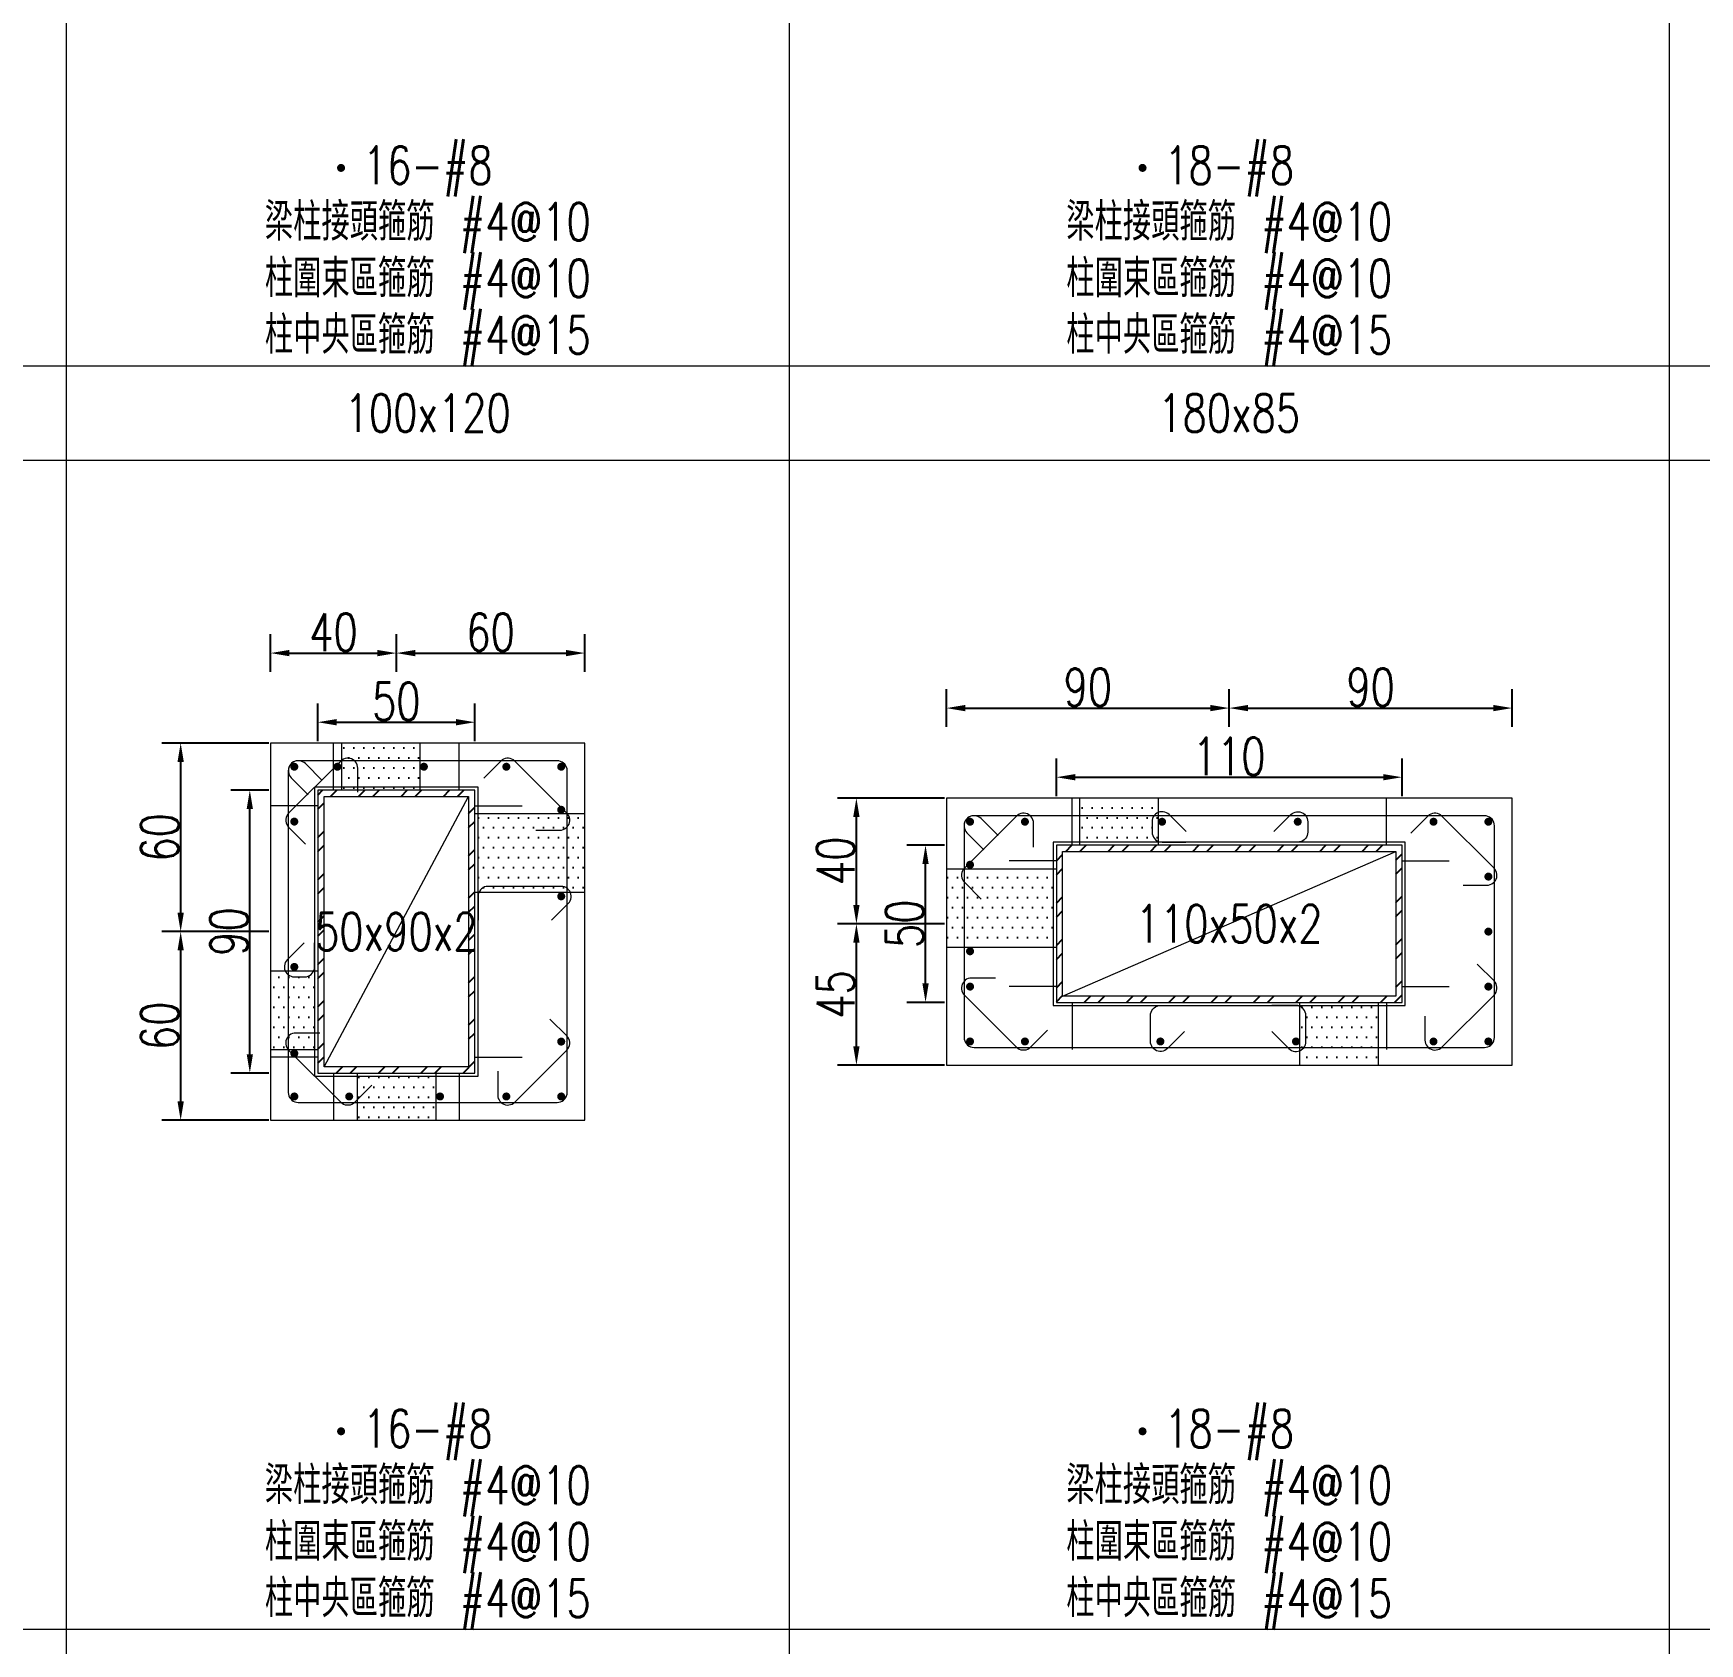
# Model space of a CAD drawing. Header units: millimetres. Extents: x 0 to 3905, y 0 to 8880.
# Drawn here: x 1440 to 1970, y 6055 to 6568 of the extents above; entities that cross this region are included whole.
import ezdxf
from ezdxf.enums import TextEntityAlignment as Align

# ---------------------------------------------------------------- set-up
doc = ezdxf.new("R2010")
doc.units = ezdxf.units.MM
doc.layers.get('DEFPOINTS').update_dxf_attribs({"color": 3})
for name, color, linetype in [('Hatch線', 6, 'Continuous'), ('TC-鋼粱', 132, 'Continuous'), ('主筋斷面', 2, 'Continuous'), ('文字-主筋根數', 7, 'Continuous'), ('文字-剪力筋 中央區', 7, 'Continuous'), ('文字-剪力筋-BC', 7, 'Continuous'), ('文字-剪力筋-圍束區', 7, 'Continuous'), ('文字-斷面尺寸', 7, 'Continuous'), ('文字-輔助字', 7, 'Continuous'), ('柱斷面線', 4, 'Continuous'), ('標註字', 4, 'Continuous'), ('箍筋線', 1, 'Continuous'), ('網格線', 7, 'Continuous'), ('鋼柱', 11, 'Continuous')]:
    doc.layers.add(name, color=color, linetype=linetype)
doc.styles.add('note', font='txt.shx', dxfattribs={"width": 0.75, "height": 12})
doc.styles.add('txt', font='txt.shx', dxfattribs={"height": 0.2, "bigfont": 'chineset.shx'})
doc.dimstyles.new('RCAD_DIM', dxfattribs={"dimtxt": 12, "dimasz": 6, "dimexe": 6, "dimexo": 0.625, "dimtad": 1, "dimdec": 0, "dimdsep": 46, "dimtxsty": 'note', "dimcen": 2.5, "dimclrd": 256, "dimclre": 256, "dimclrt": 256, "dimadec": 0, "dimazin": 0, "dimtfac": 1, "dimtmove": 0, "dimatfit": 3, "dimfxl": 0, "dimtolj": 1, "dimarcsym": 0})

# ---------------------------------------------------------------- blocks, each defined once
blk = doc.blocks.new('*D900')
at = {"layer": 'DEFPOINTS', "color": 0}
for p in [(1580, 6348.62), (1530, 6342), (1580, 6342)]:
    blk.add_point(p, dxfattribs=at)
at = {"layer": '標註字', "lineweight": -2}
for p, q in [((1530, 6342.62), (1530, 6354.62)), ((1580, 6342.62), (1580, 6354.62)), ((1536, 6348.62), (1574, 6348.62))]:
    blk.add_line(p, q, dxfattribs=at)
at = {"layer": '標註字'}
for points in [[(1536, 6349.62), (1536, 6347.62), (1530, 6348.62)], [(1574, 6347.62), (1574, 6349.62), (1580, 6348.62)]]:
    blk.add_solid(points, dxfattribs=at)
at = {"layer": '標註字', "insert": (1555, 6355.25), "char_height": 12, "attachment_point": 5, "style": 'note'}
blk.add_mtext('\\A1;50', dxfattribs=at)
blk = doc.blocks.new('*D901')
at = {"layer": 'DEFPOINTS', "color": 0}
for p in [(1508.38, 6327), (1515, 6327), (1515, 6237)]:
    blk.add_point(p, dxfattribs=at)
at = {"layer": '標註字', "lineweight": -2}
for p, q in [((1514.38, 6327), (1502.38, 6327)), ((1508.38, 6243), (1508.38, 6321)), ((1514.38, 6237), (1502.38, 6237))]:
    blk.add_line(p, q, dxfattribs=at)
at = {"layer": '標註字'}
for points in [[(1509.38, 6321), (1507.38, 6321), (1508.38, 6327)], [(1507.38, 6243), (1509.38, 6243), (1508.38, 6237)]]:
    blk.add_solid(points, dxfattribs=at)
at = {"layer": '標註字', "insert": (1501.75, 6282), "char_height": 12, "attachment_point": 5, "rotation": 90, "style": 'note'}
blk.add_mtext('\\A1;90', dxfattribs=at)
blk = doc.blocks.new('*D902')
at = {"layer": 'DEFPOINTS', "color": 0}
for p in [(1555, 6370.62), (1515, 6364), (1555, 6364)]:
    blk.add_point(p, dxfattribs=at)
at = {"layer": '標註字', "lineweight": -2}
for p, q in [((1515, 6364.62), (1515, 6376.62)), ((1555, 6364.62), (1555, 6376.62)), ((1521, 6370.62), (1549, 6370.62))]:
    blk.add_line(p, q, dxfattribs=at)
at = {"layer": '標註字'}
for points in [[(1521, 6371.62), (1521, 6369.62), (1515, 6370.62)], [(1549, 6369.62), (1549, 6371.62), (1555, 6370.62)]]:
    blk.add_solid(points, dxfattribs=at)
at = {"layer": '標註字', "insert": (1535, 6377.25), "char_height": 12, "attachment_point": 5, "style": 'note'}
blk.add_mtext('\\A1;40', dxfattribs=at)
blk = doc.blocks.new('*D903')
at = {"layer": 'DEFPOINTS', "color": 0}
for p in [(1615, 6370.62), (1555, 6364), (1615, 6364)]:
    blk.add_point(p, dxfattribs=at)
at = {"layer": '標註字', "lineweight": -2}
for p, q in [((1555, 6364.62), (1555, 6376.62)), ((1615, 6364.62), (1615, 6376.62)), ((1561, 6370.62), (1609, 6370.62))]:
    blk.add_line(p, q, dxfattribs=at)
at = {"layer": '標註字'}
for points in [[(1561, 6371.62), (1561, 6369.62), (1555, 6370.62)], [(1609, 6369.62), (1609, 6371.62), (1615, 6370.62)]]:
    blk.add_solid(points, dxfattribs=at)
at = {"layer": '標註字', "insert": (1585, 6377.25), "char_height": 12, "attachment_point": 5, "style": 'note'}
blk.add_mtext('\\A1;60', dxfattribs=at)
blk = doc.blocks.new('*D904')
at = {"layer": 'DEFPOINTS', "color": 0}
for p in [(1486.38, 6282), (1515, 6282), (1515, 6222)]:
    blk.add_point(p, dxfattribs=at)
at = {"layer": '標註字', "lineweight": -2}
for p, q in [((1514.38, 6282), (1480.38, 6282)), ((1486.38, 6228), (1486.38, 6276)), ((1514.38, 6222), (1480.38, 6222))]:
    blk.add_line(p, q, dxfattribs=at)
at = {"layer": '標註字'}
for points in [[(1487.38, 6276), (1485.38, 6276), (1486.38, 6282)], [(1485.38, 6228), (1487.38, 6228), (1486.38, 6222)]]:
    blk.add_solid(points, dxfattribs=at)
at = {"layer": '標註字', "insert": (1479.75, 6252), "char_height": 12, "attachment_point": 5, "rotation": 90, "style": 'note'}
blk.add_mtext('\\A1;60', dxfattribs=at)
blk = doc.blocks.new('*D905')
at = {"layer": 'DEFPOINTS', "color": 0}
for p in [(1486.38, 6342), (1515, 6342), (1515, 6282)]:
    blk.add_point(p, dxfattribs=at)
at = {"layer": '標註字', "lineweight": -2}
for p, q in [((1514.38, 6342), (1480.38, 6342)), ((1486.38, 6288), (1486.38, 6336)), ((1514.38, 6282), (1480.38, 6282))]:
    blk.add_line(p, q, dxfattribs=at)
at = {"layer": '標註字'}
for points in [[(1487.38, 6336), (1485.38, 6336), (1486.38, 6342)], [(1485.38, 6288), (1487.38, 6288), (1486.38, 6282)]]:
    blk.add_solid(points, dxfattribs=at)
at = {"layer": '標註字', "insert": (1479.75, 6312), "char_height": 12, "attachment_point": 5, "rotation": 90, "style": 'note'}
blk.add_mtext('\\A1;60', dxfattribs=at)
blk = doc.blocks.new('Circle_Filled')
at = {"const_width": 0.5}
blk.add_lwpolyline([(-0.25, 0, 1), (0.25, 0, 1)], format="xyb", close=True, dxfattribs=at)
blk = doc.blocks.new('*D1032')
at = {"layer": 'DEFPOINTS', "color": 0}
for p in [(1875, 6331.12), (1765, 6324.5), (1875, 6324.5)]:
    blk.add_point(p, dxfattribs=at)
at = {"layer": '標註字', "lineweight": -2}
for p, q in [((1765, 6325.12), (1765, 6337.12)), ((1875, 6325.12), (1875, 6337.12)), ((1771, 6331.12), (1869, 6331.12))]:
    blk.add_line(p, q, dxfattribs=at)
at = {"layer": '標註字'}
for points in [[(1771, 6332.12), (1771, 6330.12), (1765, 6331.12)], [(1869, 6330.12), (1869, 6332.12), (1875, 6331.12)]]:
    blk.add_solid(points, dxfattribs=at)
at = {"layer": '標註字', "insert": (1820, 6337.75), "char_height": 12, "attachment_point": 5, "style": 'note'}
blk.add_mtext('\\A1;110', dxfattribs=at)
blk = doc.blocks.new('*D1033')
at = {"layer": 'DEFPOINTS', "color": 0}
for p in [(1723.38, 6309.49), (1730, 6309.49), (1730, 6259.49)]:
    blk.add_point(p, dxfattribs=at)
at = {"layer": '標註字', "lineweight": -2}
for p, q in [((1729.38, 6309.49), (1717.38, 6309.49)), ((1723.38, 6265.49), (1723.38, 6303.49)), ((1729.38, 6259.49), (1717.38, 6259.49))]:
    blk.add_line(p, q, dxfattribs=at)
at = {"layer": '標註字'}
for points in [[(1724.38, 6303.49), (1722.38, 6303.49), (1723.38, 6309.49)], [(1722.38, 6265.49), (1724.38, 6265.49), (1723.38, 6259.49)]]:
    blk.add_solid(points, dxfattribs=at)
at = {"layer": '標註字', "insert": (1716.75, 6284.49), "char_height": 12, "attachment_point": 5, "rotation": 90, "style": 'note'}
blk.add_mtext('\\A1;50', dxfattribs=at)
blk = doc.blocks.new('*D1034')
at = {"layer": 'DEFPOINTS', "color": 0}
for p in [(1820, 6353.12), (1730, 6346.5), (1820, 6346.5)]:
    blk.add_point(p, dxfattribs=at)
at = {"layer": '標註字', "lineweight": -2}
for p, q in [((1730, 6347.12), (1730, 6359.12)), ((1820, 6347.12), (1820, 6359.12)), ((1736, 6353.12), (1814, 6353.12))]:
    blk.add_line(p, q, dxfattribs=at)
at = {"layer": '標註字'}
for points in [[(1736, 6354.12), (1736, 6352.12), (1730, 6353.12)], [(1814, 6352.12), (1814, 6354.12), (1820, 6353.12)]]:
    blk.add_solid(points, dxfattribs=at)
at = {"layer": '標註字', "insert": (1775, 6359.75), "char_height": 12, "attachment_point": 5, "style": 'note'}
blk.add_mtext('\\A1;90', dxfattribs=at)
blk = doc.blocks.new('*D1035')
at = {"layer": 'DEFPOINTS', "color": 0}
for p in [(1910, 6353.12), (1820, 6346.5), (1910, 6346.5)]:
    blk.add_point(p, dxfattribs=at)
at = {"layer": '標註字', "lineweight": -2}
for p, q in [((1820, 6347.12), (1820, 6359.12)), ((1910, 6347.12), (1910, 6359.12)), ((1826, 6353.12), (1904, 6353.12))]:
    blk.add_line(p, q, dxfattribs=at)
at = {"layer": '標註字'}
for points in [[(1826, 6354.12), (1826, 6352.12), (1820, 6353.12)], [(1904, 6352.12), (1904, 6354.12), (1910, 6353.12)]]:
    blk.add_solid(points, dxfattribs=at)
at = {"layer": '標註字', "insert": (1865, 6359.75), "char_height": 12, "attachment_point": 5, "style": 'note'}
blk.add_mtext('\\A1;90', dxfattribs=at)
blk = doc.blocks.new('*D1036')
at = {"layer": 'DEFPOINTS', "color": 0}
for p in [(1701.38, 6284.49), (1730, 6284.49), (1730, 6239.5)]:
    blk.add_point(p, dxfattribs=at)
at = {"layer": '標註字', "lineweight": -2}
for p, q in [((1729.38, 6284.49), (1695.38, 6284.49)), ((1701.38, 6245.5), (1701.38, 6278.49)), ((1729.38, 6239.5), (1695.38, 6239.5))]:
    blk.add_line(p, q, dxfattribs=at)
at = {"layer": '標註字'}
for points in [[(1702.38, 6278.49), (1700.38, 6278.49), (1701.38, 6284.49)], [(1700.38, 6245.5), (1702.38, 6245.5), (1701.38, 6239.5)]]:
    blk.add_solid(points, dxfattribs=at)
at = {"layer": '標註字', "insert": (1694.75, 6262), "char_height": 12, "attachment_point": 5, "rotation": 90, "style": 'note'}
blk.add_mtext('\\A1;45', dxfattribs=at)
blk = doc.blocks.new('*D1037')
at = {"layer": 'DEFPOINTS', "color": 0}
for p in [(1701.38, 6324.5), (1730, 6324.5), (1730, 6284.49)]:
    blk.add_point(p, dxfattribs=at)
at = {"layer": '標註字', "lineweight": -2}
for p, q in [((1729.38, 6324.5), (1695.38, 6324.5)), ((1701.38, 6290.49), (1701.38, 6318.5)), ((1729.38, 6284.49), (1695.38, 6284.49))]:
    blk.add_line(p, q, dxfattribs=at)
at = {"layer": '標註字'}
for points in [[(1702.38, 6318.5), (1700.38, 6318.5), (1701.38, 6324.5)], [(1700.38, 6290.49), (1702.38, 6290.49), (1701.38, 6284.49)]]:
    blk.add_solid(points, dxfattribs=at)
at = {"layer": '標註字', "insert": (1694.75, 6304.5), "char_height": 12, "attachment_point": 5, "rotation": 90, "style": 'note'}
blk.add_mtext('\\A1;40', dxfattribs=at)

msp = doc.modelspace()

# ---------------------------------------------------------------- hatches: boundary and pattern name
at = {"layer": 'Hatch線'}
h = msp.add_hatch(dxfattribs=at)
h.set_pattern_fill('ANSI32', color=256, style=0)
h.paths.add_polyline_path([(1530, 6237), (1580, 6237), (1580, 6327), (1530, 6327)], flags=17)
h.paths.add_polyline_path([(1532, 6239), (1532, 6325), (1578, 6325), (1578, 6239)])
h = msp.add_hatch(dxfattribs=at)
h.set_pattern_fill('ANSI32', color=256, style=0)
h.paths.add_polyline_path([(1765, 6259.49), (1875, 6259.49), (1875, 6309.49), (1765, 6309.49)], flags=17)
h.paths.add_polyline_path([(1767, 6261.49), (1767, 6307.49), (1873, 6307.49), (1873, 6261.49)])
at = {"layer": 'TC-鋼粱'}
h = msp.add_hatch(dxfattribs=at)
h.set_pattern_fill('DOTS', color=256, scale=2, style=0)
h.paths.add_polyline_path([(1562.5, 6342), (1537.5, 6342), (1537.5, 6327), (1562.5, 6327)], flags=17)
h = msp.add_hatch(dxfattribs=at)
h.set_pattern_fill('DOTS', color=256, scale=2, style=0)
h.paths.add_polyline_path([(1797.36, 6324.5), (1772.36, 6324.5), (1772.36, 6309.49), (1797.36, 6309.49)], flags=17)
h = msp.add_hatch(dxfattribs=at)
h.set_pattern_fill('DOTS', color=256, scale=2, style=0)
h.paths.add_polyline_path([(1615, 6294.49), (1615, 6319.49), (1580, 6319.49), (1580, 6294.49)], flags=17)
h = msp.add_hatch(dxfattribs=at)
h.set_pattern_fill('DOTS', color=256, scale=2, style=0)
h.paths.add_polyline_path([(1730, 6302), (1730, 6277), (1765, 6277), (1765, 6302)], flags=17)
h = msp.add_hatch(dxfattribs=at)
h.set_pattern_fill('DOTS', color=256, scale=2, style=0)
h.paths.add_polyline_path([(1515, 6269.5), (1515, 6244.5), (1530, 6244.5), (1530, 6269.5)], flags=17)
h = msp.add_hatch(dxfattribs=at)
h.set_pattern_fill('DOTS', color=256, scale=2, style=0)
h.paths.add_polyline_path([(1842.5, 6239.5), (1867.5, 6239.5), (1867.5, 6259.49), (1842.5, 6259.49)], flags=17)
h = msp.add_hatch(dxfattribs=at)
h.set_pattern_fill('DOTS', color=256, scale=2, style=0)
h.paths.add_polyline_path([(1542.64, 6222), (1567.64, 6222), (1567.64, 6237), (1542.64, 6237)], flags=17)

# ---------------------------------------------------------------- linework, layer by layer
at = {"layer": 'DEFPOINTS', "lineweight": 5}
for points in [[(1535, 6327), (1535, 6342)], [(1575, 6327), (1575, 6342)], [(1530, 6236), (1581, 6236), (1581, 6328), (1529, 6328), (1529, 6236), (1530, 6236)], [(1530, 6322), (1515, 6322)], [(1532, 6239), (1578, 6325)], [(1580, 6322), (1595, 6322)], [(1770, 6309.49), (1770, 6324.49)], [(1870, 6309.49), (1870, 6324.49)], [(1765, 6258.49), (1876, 6258.49), (1876, 6310.49), (1764, 6310.49), (1764, 6258.49), (1765, 6258.49)], [(1765, 6304.49), (1750, 6304.49)], [(1767, 6261.49), (1873, 6307.49)], [(1875, 6304.49), (1890, 6304.49)], [(1765, 6264.49), (1750, 6264.49)], [(1875, 6264.49), (1890, 6264.49)], [(1770, 6259.49), (1770, 6244.49)], [(1870, 6259.49), (1870, 6244.49)], [(1530, 6242), (1515, 6242)], [(1580, 6242), (1595, 6242)], [(1535, 6237), (1535, 6222)], [(1575, 6237), (1575, 6222)]]:
    msp.add_lwpolyline(points, dxfattribs=at)
at = {"layer": 'TC-鋼粱', "lineweight": 5}
for points in [[(1537.5, 6342), (1537.5, 6327)], [(1562.5, 6342), (1562.5, 6327)], [(1772.36, 6324.5), (1772.36, 6309.49)], [(1797.36, 6324.5), (1797.36, 6309.49)], [(1615, 6319.49), (1580, 6319.49)], [(1730, 6302), (1765, 6302)], [(1615, 6294.49), (1580, 6294.49)], [(1730, 6277), (1765, 6277)], [(1515, 6269.5), (1530, 6269.5)], [(1842.5, 6239.5), (1842.5, 6259.49)], [(1867.5, 6239.5), (1867.5, 6259.49)], [(1515, 6244.5), (1530, 6244.5)], [(1542.64, 6222), (1542.64, 6237)], [(1567.64, 6222), (1567.64, 6237)]]:
    msp.add_lwpolyline(points, dxfattribs=at)
at = {"layer": '柱斷面線', "lineweight": 5}
for points in [[(1515, 6222), (1615, 6222), (1615, 6342), (1515, 6342), (1515, 6222)], [(1730, 6239.5), (1910, 6239.5), (1910, 6324.5), (1730, 6324.5), (1730, 6239.5)]]:
    msp.add_lwpolyline(points, dxfattribs=at)
at = {"layer": '箍筋線', "lineweight": 5}
for points in [[(1542.73, 6326.39), (1542.73, 6334.01), (1542.68, 6334.54), (1542.55, 6335.06), (1542.33, 6335.55), (1542.03, 6335.99), (1541.67, 6336.38), (1541.24, 6336.7), (1540.77, 6336.94), (1540.26, 6337.11), (1539.73, 6337.18), (1539.2, 6337.17), (1538.67, 6337.06), (1538.17, 6336.87), (1537.71, 6336.6), (1537.31, 6336.26), (1520.74, 6319.69), (1520.39, 6319.27), (1520.11, 6318.79), (1519.92, 6318.27), (1519.83, 6317.73), (1519.83, 6317.17), (1519.92, 6316.63), (1520.11, 6316.11), (1520.39, 6315.63), (1520.74, 6315.2), (1526.13, 6309.82)], [(1531.44, 6330.05), (1526.06, 6335.44), (1525.65, 6335.78), (1525.19, 6336.05), (1524.69, 6336.24), (1524.17, 6336.35), (1523.63, 6336.36), (1523.1, 6336.29), (1522.59, 6336.12), (1522.12, 6335.88), (1521.69, 6335.56), (1521.33, 6335.17), (1521.03, 6334.73), (1520.81, 6334.24), (1520.68, 6333.72), (1520.63, 6333.19), (1520.63, 6230.81), (1520.68, 6230.26), (1520.83, 6229.72), (1521.06, 6229.22), (1521.38, 6228.77), (1521.77, 6228.38), (1522.22, 6228.06), (1522.72, 6227.83), (1523.26, 6227.68), (1523.81, 6227.63), (1606.19, 6227.63), (1606.74, 6227.68), (1607.28, 6227.83), (1607.78, 6228.06), (1608.23, 6228.38), (1608.62, 6228.77), (1608.94, 6229.22), (1609.17, 6229.72), (1609.32, 6230.26), (1609.37, 6230.81), (1609.37, 6333.19), (1609.32, 6333.74), (1609.17, 6334.28), (1608.94, 6334.78), (1608.62, 6335.23), (1608.23, 6335.62), (1607.78, 6335.94), (1607.28, 6336.17), (1606.74, 6336.32), (1606.19, 6336.37), (1523.81, 6336.37), (1523.28, 6336.32), (1522.76, 6336.19), (1522.27, 6335.97), (1521.83, 6335.67), (1521.44, 6335.31), (1521.12, 6334.88), (1520.88, 6334.41), (1520.71, 6333.9), (1520.64, 6333.37), (1520.65, 6332.83), (1520.76, 6332.31), (1520.95, 6331.81), (1521.22, 6331.35), (1521.56, 6330.94), (1526.95, 6325.56)], [(1599.39, 6314.27), (1607.01, 6314.27), (1607.54, 6314.32), (1608.06, 6314.45), (1608.55, 6314.67), (1608.99, 6314.97), (1609.38, 6315.33), (1609.7, 6315.76), (1609.94, 6316.23), (1610.11, 6316.74), (1610.18, 6317.27), (1610.17, 6317.8), (1610.06, 6318.33), (1609.87, 6318.83), (1609.6, 6319.29), (1609.26, 6319.69), (1592.69, 6336.26), (1592.27, 6336.61), (1591.79, 6336.89), (1591.27, 6337.08), (1590.73, 6337.17), (1590.17, 6337.17), (1589.63, 6337.08), (1589.11, 6336.89), (1588.63, 6336.61), (1588.2, 6336.26), (1582.82, 6330.87)], [(1806.26, 6313.82), (1800.87, 6319.21), (1800.47, 6319.55), (1800.01, 6319.82), (1799.51, 6320.01), (1798.98, 6320.11), (1798.45, 6320.13), (1797.92, 6320.06), (1797.41, 6319.89), (1796.94, 6319.65), (1796.51, 6319.33), (1796.15, 6318.94), (1795.85, 6318.5), (1795.63, 6318.01), (1795.5, 6317.49), (1795.45, 6316.96), (1795.45, 6313.67), (1795.5, 6313.12), (1795.65, 6312.59), (1795.88, 6312.09), (1796.2, 6311.63), (1796.59, 6311.24), (1797.04, 6310.93), (1797.54, 6310.69), (1798.08, 6310.55), (1798.63, 6310.5), (1806.25, 6310.5)], [(1834.18, 6313.82), (1839.57, 6319.21), (1839.98, 6319.55), (1840.44, 6319.82), (1840.94, 6320.01), (1841.46, 6320.11), (1841.99, 6320.13), (1842.52, 6320.06), (1843.03, 6319.89), (1843.5, 6319.65), (1843.93, 6319.33), (1844.3, 6318.94), (1844.59, 6318.5), (1844.81, 6318.01), (1844.94, 6317.49), (1844.99, 6316.96), (1844.99, 6313.67), (1844.94, 6313.12), (1844.8, 6312.59), (1844.56, 6312.09), (1844.25, 6311.63), (1843.86, 6311.24), (1843.4, 6310.93), (1842.9, 6310.69), (1842.37, 6310.55), (1841.81, 6310.5), (1834.19, 6310.5)], [(1757.73, 6308.89), (1757.73, 6316.51), (1757.68, 6317.04), (1757.55, 6317.56), (1757.33, 6318.05), (1757.03, 6318.49), (1756.67, 6318.88), (1756.24, 6319.2), (1755.77, 6319.44), (1755.26, 6319.61), (1754.73, 6319.68), (1754.2, 6319.67), (1753.67, 6319.56), (1753.17, 6319.37), (1752.71, 6319.1), (1752.31, 6318.76), (1735.74, 6302.19), (1735.39, 6301.77), (1735.11, 6301.29), (1734.92, 6300.77), (1734.83, 6300.23), (1734.83, 6299.67), (1734.92, 6299.13), (1735.11, 6298.61), (1735.39, 6298.13), (1735.74, 6297.7), (1741.13, 6292.32)], [(1746.44, 6312.55), (1741.06, 6317.94), (1740.65, 6318.28), (1740.19, 6318.55), (1739.69, 6318.74), (1739.17, 6318.85), (1738.63, 6318.86), (1738.1, 6318.79), (1737.59, 6318.62), (1737.12, 6318.38), (1736.69, 6318.06), (1736.33, 6317.67), (1736.03, 6317.23), (1735.81, 6316.74), (1735.68, 6316.22), (1735.64, 6315.69), (1735.64, 6248.31), (1735.68, 6247.76), (1735.83, 6247.22), (1736.06, 6246.72), (1736.38, 6246.27), (1736.77, 6245.88), (1737.22, 6245.56), (1737.72, 6245.33), (1738.26, 6245.18), (1738.81, 6245.13), (1901.19, 6245.13), (1901.74, 6245.18), (1902.28, 6245.33), (1902.78, 6245.56), (1903.23, 6245.88), (1903.62, 6246.27), (1903.94, 6246.72), (1904.17, 6247.22), (1904.32, 6247.76), (1904.36, 6248.31), (1904.36, 6315.69), (1904.32, 6316.24), (1904.17, 6316.78), (1903.94, 6317.28), (1903.62, 6317.73), (1903.23, 6318.12), (1902.78, 6318.44), (1902.28, 6318.67), (1901.74, 6318.82), (1901.19, 6318.87), (1738.81, 6318.87), (1738.28, 6318.82), (1737.76, 6318.69), (1737.27, 6318.47), (1736.83, 6318.17), (1736.44, 6317.81), (1736.12, 6317.38), (1735.88, 6316.91), (1735.71, 6316.4), (1735.64, 6315.87), (1735.65, 6315.33), (1735.76, 6314.81), (1735.95, 6314.31), (1736.22, 6313.85), (1736.56, 6313.44), (1741.95, 6308.06)], [(1894.39, 6296.77), (1902.01, 6296.77), (1902.54, 6296.82), (1903.06, 6296.95), (1903.55, 6297.17), (1903.99, 6297.47), (1904.38, 6297.83), (1904.7, 6298.26), (1904.94, 6298.73), (1905.11, 6299.24), (1905.18, 6299.77), (1905.17, 6300.3), (1905.06, 6300.83), (1904.87, 6301.33), (1904.6, 6301.79), (1904.26, 6302.19), (1887.69, 6318.76), (1887.27, 6319.11), (1886.79, 6319.39), (1886.27, 6319.58), (1885.73, 6319.67), (1885.17, 6319.67), (1884.63, 6319.58), (1884.11, 6319.39), (1883.63, 6319.11), (1883.2, 6318.76), (1877.82, 6313.37)], [(1604.32, 6285.59), (1609.71, 6290.97), (1610.05, 6291.38), (1610.32, 6291.84), (1610.51, 6292.34), (1610.62, 6292.86), (1610.63, 6293.4), (1610.56, 6293.93), (1610.39, 6294.43), (1610.15, 6294.91), (1609.83, 6295.33), (1609.44, 6295.7), (1609, 6296), (1608.51, 6296.22), (1607.99, 6296.35), (1607.46, 6296.39), (1584.17, 6296.39), (1583.62, 6296.35), (1583.09, 6296.2), (1582.59, 6295.97), (1582.13, 6295.65), (1581.74, 6295.26), (1581.43, 6294.81), (1581.19, 6294.3), (1581.05, 6293.77), (1581, 6293.22), (1581, 6285.6)], [(1525.68, 6278.4), (1520.29, 6273.01), (1519.95, 6272.61), (1519.68, 6272.15), (1519.49, 6271.65), (1519.38, 6271.13), (1519.37, 6270.59), (1519.44, 6270.06), (1519.61, 6269.55), (1519.85, 6269.08), (1520.17, 6268.65), (1520.56, 6268.29), (1521, 6267.99), (1521.49, 6267.77), (1522.01, 6267.64), (1522.54, 6267.59), (1525.82, 6267.59), (1526.38, 6267.64), (1526.91, 6267.79), (1527.41, 6268.02), (1527.87, 6268.34), (1528.26, 6268.73), (1528.57, 6269.18), (1528.81, 6269.68), (1528.95, 6270.22), (1529, 6270.77), (1529, 6278.39)], [(1745.61, 6267.23), (1737.99, 6267.23), (1737.46, 6267.18), (1736.94, 6267.05), (1736.45, 6266.83), (1736.01, 6266.53), (1735.62, 6266.17), (1735.3, 6265.74), (1735.06, 6265.27), (1734.89, 6264.76), (1734.82, 6264.23), (1734.83, 6263.7), (1734.94, 6263.17), (1735.13, 6262.67), (1735.4, 6262.21), (1735.74, 6261.81), (1752.31, 6245.24), (1752.73, 6244.89), (1753.21, 6244.61), (1753.73, 6244.42), (1754.27, 6244.33), (1754.83, 6244.33), (1755.37, 6244.42), (1755.89, 6244.61), (1756.37, 6244.89), (1756.8, 6245.24), (1762.18, 6250.63)], [(1882.27, 6255.11), (1882.27, 6247.49), (1882.32, 6246.96), (1882.45, 6246.44), (1882.67, 6245.95), (1882.97, 6245.51), (1883.33, 6245.12), (1883.76, 6244.8), (1884.23, 6244.56), (1884.74, 6244.39), (1885.27, 6244.32), (1885.8, 6244.33), (1886.33, 6244.44), (1886.83, 6244.63), (1887.29, 6244.9), (1887.69, 6245.24), (1904.26, 6261.81), (1904.61, 6262.23), (1904.89, 6262.71), (1905.08, 6263.23), (1905.17, 6263.77), (1905.17, 6264.33), (1905.08, 6264.87), (1904.89, 6265.39), (1904.61, 6265.87), (1904.26, 6266.3), (1898.87, 6271.68)], [(1805.75, 6250.18), (1800.36, 6244.79), (1799.95, 6244.45), (1799.49, 6244.18), (1798.99, 6243.99), (1798.47, 6243.88), (1797.94, 6243.87), (1797.41, 6243.94), (1796.9, 6244.11), (1796.43, 6244.35), (1796, 6244.67), (1795.63, 6245.06), (1795.34, 6245.5), (1795.12, 6245.99), (1794.98, 6246.51), (1794.94, 6247.04), (1794.94, 6255.32), (1794.99, 6255.88), (1795.13, 6256.41), (1795.36, 6256.91), (1795.68, 6257.37), (1796.07, 6257.76), (1796.53, 6258.07), (1797.03, 6258.31), (1797.56, 6258.45), (1798.11, 6258.5), (1805.73, 6258.5)], [(1833.6, 6250.18), (1838.98, 6244.79), (1839.39, 6244.45), (1839.85, 6244.18), (1840.35, 6243.99), (1840.87, 6243.88), (1841.41, 6243.87), (1841.94, 6243.94), (1842.44, 6244.11), (1842.92, 6244.35), (1843.34, 6244.67), (1843.71, 6245.06), (1844.01, 6245.5), (1844.23, 6245.99), (1844.36, 6246.51), (1844.4, 6247.04), (1844.4, 6255.32), (1844.36, 6255.88), (1844.21, 6256.41), (1843.98, 6256.91), (1843.66, 6257.37), (1843.27, 6257.76), (1842.82, 6258.07), (1842.31, 6258.31), (1841.78, 6258.45), (1841.23, 6258.5), (1833.61, 6258.5)], [(1587.27, 6237.61), (1587.27, 6229.99), (1587.32, 6229.46), (1587.45, 6228.94), (1587.67, 6228.45), (1587.97, 6228.01), (1588.33, 6227.62), (1588.76, 6227.3), (1589.23, 6227.06), (1589.74, 6226.89), (1590.27, 6226.82), (1590.8, 6226.83), (1591.33, 6226.94), (1591.83, 6227.13), (1592.29, 6227.4), (1592.69, 6227.74), (1609.26, 6244.31), (1609.61, 6244.73), (1609.89, 6245.21), (1610.08, 6245.73), (1610.17, 6246.27), (1610.17, 6246.83), (1610.08, 6247.37), (1609.89, 6247.89), (1609.61, 6248.37), (1609.26, 6248.8), (1603.87, 6254.18)], [(1530.61, 6249.73), (1522.99, 6249.73), (1522.46, 6249.68), (1521.94, 6249.55), (1521.45, 6249.33), (1521.01, 6249.03), (1520.62, 6248.67), (1520.3, 6248.24), (1520.06, 6247.77), (1519.89, 6247.26), (1519.82, 6246.73), (1519.83, 6246.2), (1519.94, 6245.67), (1520.13, 6245.17), (1520.4, 6244.71), (1520.74, 6244.31), (1537.31, 6227.74), (1537.73, 6227.39), (1538.21, 6227.11), (1538.73, 6226.92), (1539.27, 6226.83), (1539.83, 6226.83), (1540.37, 6226.92), (1540.89, 6227.11), (1541.37, 6227.39), (1541.8, 6227.74), (1547.18, 6233.13)]]:
    msp.add_lwpolyline(points, dxfattribs=at)
at = {"layer": '網格線', "lineweight": 5}
for points in [[(1450, 6834), (1450, 6462)], [(1680, 6834), (1680, 6462)], [(1960, 6834), (1960, 6462)], [(1180, 6462), (1450, 6462)], [(1450, 6462), (1680, 6462)], [(1450, 6462), (1450, 6432)], [(1680, 6462), (1960, 6462)], [(1680, 6462), (1680, 6432)], [(1960, 6462), (2220, 6462)], [(1960, 6462), (1960, 6432)], [(1180, 6432), (1450, 6432)], [(1450, 6432), (1680, 6432)], [(1450, 6432), (1450, 6060)], [(1680, 6432), (1960, 6432)], [(1680, 6432), (1680, 6060)], [(1960, 6432), (2220, 6432)], [(1960, 6432), (1960, 6060)], [(1180, 6060), (1450, 6060)], [(1450, 6060), (1680, 6060)], [(1450, 6060), (1450, 6030)], [(1680, 6060), (1960, 6060)], [(1680, 6060), (1680, 6030)], [(1960, 6060), (2220, 6060)], [(1960, 6060), (1960, 6030)]]:
    msp.add_lwpolyline(points, dxfattribs=at)
at = {"layer": '鋼柱', "lineweight": 5}
for points in [[(1530, 6237), (1580, 6237), (1580, 6327), (1530, 6327), (1530, 6237)], [(1532, 6239), (1532, 6325), (1578, 6325), (1578, 6239), (1532, 6239)], [(1765, 6259.49), (1875, 6259.49), (1875, 6309.49), (1765, 6309.49), (1765, 6259.49)], [(1767, 6261.49), (1767, 6307.49), (1873, 6307.49), (1873, 6261.49), (1767, 6261.49)]]:
    msp.add_lwpolyline(points, dxfattribs=at)

# ---------------------------------------------------------------- block references
at = {"layer": '主筋斷面', "lineweight": 5, "xscale": 2.539999961853027, "yscale": 2.539999961853027}
for p in [(1537.42, 6525), (1792.42, 6525), (1522.54, 6334.46), (1536.23, 6334.46), (1563.77, 6334.46), (1590, 6334.46), (1607.46, 6334.46), (1607.46, 6320.76), (1522.54, 6317), (1737.54, 6316.96), (1755, 6316.96), (1798.63, 6316.96), (1841.81, 6316.96), (1885, 6316.96), (1902.46, 6316.96), (1737.54, 6303.27), (1902.46, 6299.5), (1607.46, 6293.22), (1902.46, 6282), (1737.54, 6275.73), (1522.54, 6270.77), (1737.54, 6264.5), (1902.46, 6264.5), (1607.46, 6247), (1737.54, 6247.04), (1755, 6247.04), (1798.11, 6247.04), (1841.23, 6247.04), (1885, 6247.04), (1902.46, 6247.04), (1522.54, 6243.23), (1522.54, 6229.54), (1540, 6229.54), (1568.91, 6229.54), (1590, 6229.54), (1607.46, 6229.54), (1537.42, 6123), (1792.42, 6123)]:
    msp.add_blockref('Circle_Filled', p, dxfattribs=at)

# ---------------------------------------------------------------- texts
at = {"layer": '文字-主筋根數', "style": 'txt', "width": 0.75}
for s, p in [('16-#8', (1565, 6525)), ('18-#8', (1820, 6525)), ('16-#8', (1565, 6123)), ('18-#8', (1820, 6123))]:
    msp.add_text(s, height=12, dxfattribs=at).set_placement(p, align=Align.MIDDLE)
at = {"layer": '文字-剪力筋 中央區', "style": 'txt', "width": 0.75}
for p in [(1565, 6471), (1820, 6471), (1565, 6069), (1820, 6069)]:
    msp.add_text('柱中央區箍筋 #4@15', height=12, dxfattribs=at).set_placement(p, align=Align.MIDDLE)
at = {"layer": '文字-剪力筋-BC', "style": 'txt', "width": 0.75}
for p in [(1565, 6507), (1820, 6507), (1565, 6105), (1820, 6105)]:
    msp.add_text('梁柱接頭箍筋 #4@10', height=12, dxfattribs=at).set_placement(p, align=Align.MIDDLE)
at = {"layer": '文字-剪力筋-圍束區', "style": 'txt', "width": 0.75}
for p in [(1565, 6489), (1820, 6489), (1565, 6087), (1820, 6087)]:
    msp.add_text('柱圍束區箍筋 #4@10', height=12, dxfattribs=at).set_placement(p, align=Align.MIDDLE)
at = {"layer": '文字-斷面尺寸', "style": 'txt', "width": 0.75}
for s, p in [('100x120', (1565, 6447)), ('180x85', (1820, 6447))]:
    msp.add_text(s, height=12, dxfattribs=at).set_placement(p, align=Align.MIDDLE)
at = {"layer": '文字-輔助字', "style": 'txt', "width": 0.75}
for s, p in [('110x50x2', (1820, 6284.49)), ('50x90x2', (1555, 6282))]:
    msp.add_text(s, height=12, dxfattribs=at).set_placement(p, align=Align.MIDDLE)

# ---------------------------------------------------------------- dimensions: what is measured, and where the dimension line sits
at = {"layer": '標註字'}
for base, p1, p2, picture, middle in [((1555, 6370.62), (1515, 6364), (1555, 6364), '*D902', (1535, 6377.25)), ((1615, 6370.62), (1555, 6364), (1615, 6364), '*D903', (1585, 6377.25)), ((1820, 6353.12), (1730, 6346.5), (1820, 6346.5), '*D1034', (1775, 6359.75)), ((1910, 6353.12), (1820, 6346.5), (1910, 6346.5), '*D1035', (1865, 6359.75)), ((1580, 6348.62), (1530, 6342), (1580, 6342), '*D900', (1555, 6355.25)), ((1875, 6331.12), (1765, 6324.5), (1875, 6324.5), '*D1032', (1820, 6337.75))]:
    dim = msp.add_linear_dim(base=base, p1=p1, p2=p2, dimstyle='RCAD_DIM', dxfattribs=at)
    dim.commit()
    dim.dimension.update_dxf_attribs({"geometry": picture, "text_midpoint": middle})
for base, p1, p2, picture, middle in [((1486.38, 6342), (1515, 6282), (1515, 6342), '*D905', (1479.75, 6312)), ((1508.38, 6327), (1515, 6237), (1515, 6327), '*D901', (1501.75, 6282)), ((1701.38, 6324.5), (1730, 6284.49), (1730, 6324.5), '*D1037', (1694.75, 6304.5)), ((1723.38, 6309.49), (1730, 6259.49), (1730, 6309.49), '*D1033', (1716.75, 6284.49)), ((1701.38, 6284.49), (1730, 6239.5), (1730, 6284.49), '*D1036', (1694.75, 6262)), ((1486.38, 6282), (1515, 6222), (1515, 6282), '*D904', (1479.75, 6252))]:
    dim = msp.add_linear_dim(base=base, p1=p1, p2=p2, angle=90, dimstyle='RCAD_DIM', dxfattribs=at)
    dim.commit()
    dim.dimension.update_dxf_attribs({"geometry": picture, "text_midpoint": middle})

doc.saveas('drawing.dxf')
